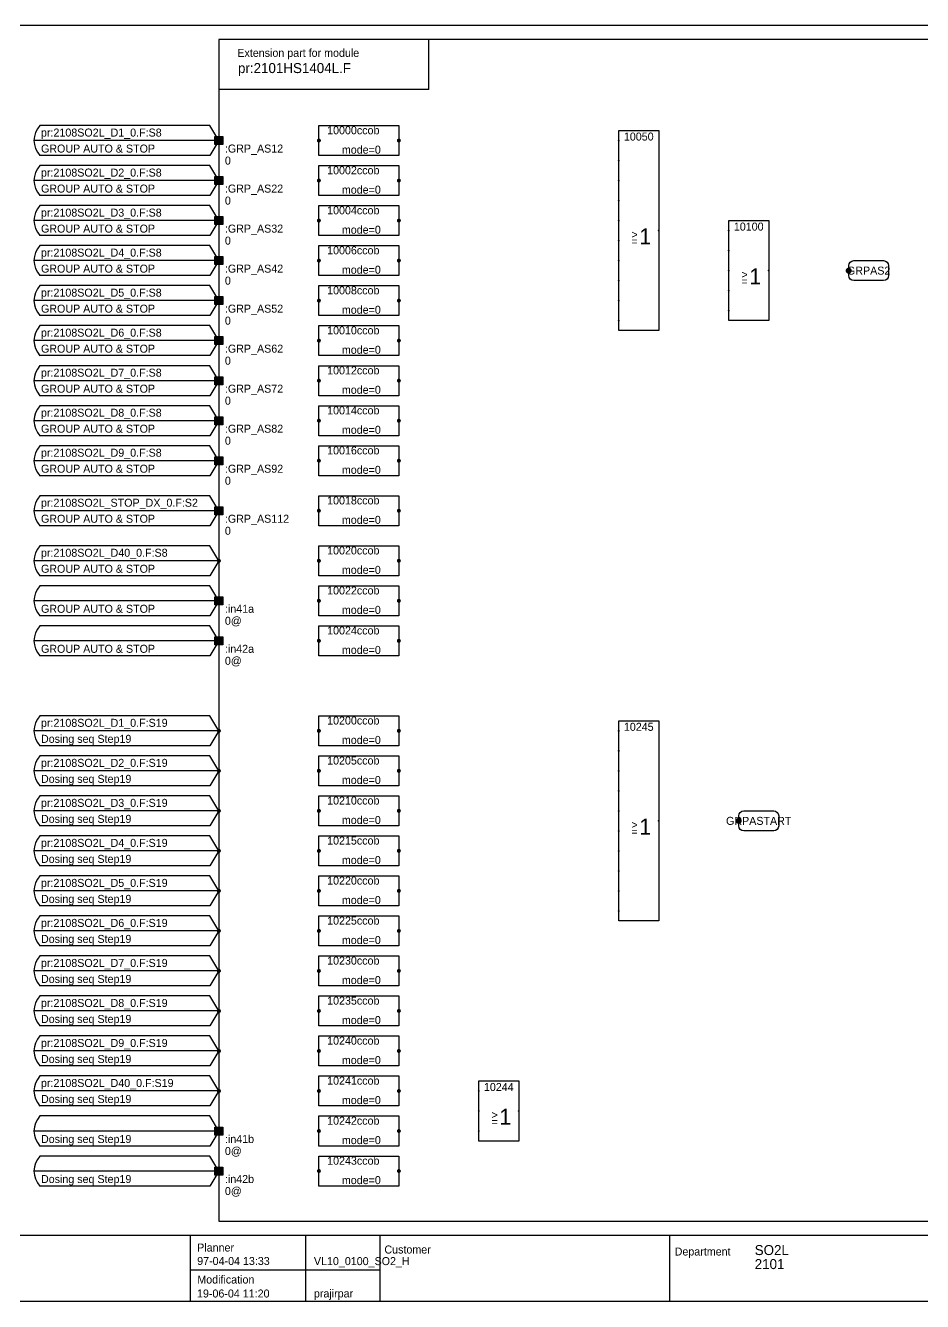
# Model space of a CAD drawing. Extents: x 0 to 2880, y 21 to 2078.
# Drawn here: x 1923 to 2372, y 1440 to 2078 of the extents above; entities that cross this region are included whole.
import ezdxf
from ezdxf.enums import TextEntityAlignment as Align

# ---------------------------------------------------------------- set-up
doc = ezdxf.new("R2010")
doc.units = 0
doc.header["$LTSCALE"] = 15
doc.header["$MEASUREMENT"] = 0
doc.layers.get('0').update_dxf_attribs({"linetype": 'CONTINUOUS'})
doc.layers.add('7', color=7, linetype='CONTINUOUS')
doc.layers.add('FUNCTION', color=7, linetype='CONTINUOUS')
doc.styles.add('MONOTXT', font='MetsoMono.ttf')
doc.styles.get("Standard").update_dxf_attribs({"font": 'MetsoMono.ttf'})
doc.styles.add('TXT', font='MetsoMono.ttf')

# ---------------------------------------------------------------- blocks, each defined once
blk = doc.blocks.new('-ADMINM')
blk.add_line((85.72, 15.56), (180.33, 15.56))
at = {"color": 7}
blk.add_lwpolyline([(0, 0), (960, 0), (960, 637.5), (0, 637.5)], close=True, dxfattribs=at)
for points in [[(0, 33), (640, 33)], [(85.66, 33), (85.66, 0.02)], [(143.34, 33), (143.34, 0.02)], [(180.57, 32.98), (180.57, -0.2)], [(325.3, 32.67), (325.3, 0.14)]]:
    blk.add_lwpolyline(points, dxfattribs=at)
for s, p in [('Planner', (89.12, 24.77)), ('Customer', (182.78, 23.77)), ('Department', (327.97, 22.77)), ('Modification', (89.2, 8.77))]:
    blk.add_text(s, height=4).set_placement(p)
at = {"color": 7, "style": 'MONOTXT'}
for tag, p, height in [('$PROCESSAREA1', (368, 23), 5), ('$CREATED', (89.13, 18.04), 4), ('$CREATOR', (147.52, 17.98), 4), ('$PROCESSAREA2', (368, 16), 5), ('$PROCESSAREA3', (368, 9), 5), ('$NAME', (475.15, 13.45), 4), ('$DESCRIPTION1', (543.15, 13.86), 4), ('$PROCESSAREA4', (368, 2), 5), ('$DESCRIPTION2', (543.24, 4.73), 4), ('$MODIFIED', (89.04, 1.79), 4), ('$MODIFIER', (147.52, 1.82), 4)]:
    blk.add_attdef(tag, p, '', height=height, dxfattribs=at)
at = {"color": 7, "style": 'MONOTXT', "flags": 1}
blk.add_attdef('$STATUS', (605.86, 4.83), '', height=4, dxfattribs=at)
blk = doc.blocks.new('-EADMINM')
for q in [(205, 630.5), (100, 605.5)]:
    blk.add_line((205, 605.5), q)
at = {"color": 7}
blk.add_lwpolyline([(100, 40), (860, 40), (860, 630.5), (100, 630.5)], close=True, dxfattribs=at)
blk.add_text('Extension part for module', height=4).set_placement((109.21, 621.84))
blk.add_attdef('$NAME', (109.54, 613.73), '', height=5)
blk = doc.blocks.new('-LOO10L')
at = {"color": 7, "const_width": 0.5}
for points in [[(-0.25, 0, 1), (0.25, 0, 1)], [(-0.25, -10, 1), (0.25, -10, 1)], [(-0.25, -20, 1), (0.25, -20, 1)], [(-0.25, -30, 1), (0.25, -30, 1)], [(-0.25, -40, 1), (0.25, -40, 1)], [(19.75, -45, 1), (20.25, -45, 1)], [(-0.25, -50, 1), (0.25, -50, 1)], [(-0.25, -60, 1), (0.25, -60, 1)], [(-0.25, -70, 1), (0.25, -70, 1)], [(-0.25, -80, 1), (0.25, -80, 1)], [(-0.25, -90, 1), (0.25, -90, 1)]]:
    blk.add_lwpolyline(points, format="xyb", close=True, dxfattribs=at)
blk.add_lwpolyline([(0, 5), (20, 5), (20, -95), (0, -95), (0, 5)])
at = {"color": 7}
for s, height, p in [('1', 8, (10.28, -51.87)), ('>', 4, (6.32, -48.93)), ('=', 4, (6.32, -52.36))]:
    blk.add_text(s, height=height, dxfattribs=at).set_placement(p)
for tag, p in [('NOTA', (-5.6, -3)), ('NOTB', (-5.6, -13)), ('NOTC', (-5.6, -23)), ('NOTD', (-5.6, -33)), ('NOTE', (-5.6, -43)), ('NOTF', (-5.6, -53)), ('NOTO', (20, -48)), ('NOTG', (-5.6, -63)), ('NOTH', (-5.6, -73)), ('NOTI', (-5.6, -83)), ('NOTJ', (-5.6, -93))]:
    blk.add_attdef(tag, p, '', height=9)
for tag, p, height, flags in [('A<BIN', (-1.91, -1.95), 4, 2), ('B<BIN', (-1.91, -11.95), 4, 2), ('C<BIN', (-1.91, -21.77), 4, 2), ('D<BIN', (-1.91, -31.77), 4, 2), ('E<BIN', (-1.91, -41.77), 4, 2), ('F<BIN', (-1.91, -51.95), 4, 2), ('G<BIN', (-1.91, -61.95), 4, 2), ('H<BIN', (-1.91, -71.77), 4, 2), ('I<BIN', (-1.91, -81.77), 4, 2), ('J<BIN', (-1.91, -91.77), 4, 2), ('$&F-ROW1', (6.29, -93.8), 1, 3)]:
    blk.add_attdef(tag, p, '', height=height, dxfattribs=dict(at, flags=flags))
blk.add_attdef('$ORDER', text='', height=4).set_placement((10, 0), align=Align.CENTER)
at = {"color": 7, "flags": 2}
blk.add_attdef('O>BIN', text='', height=4, dxfattribs=at).set_placement((16.01, -46.95), align=Align.RIGHT)
at = {"flags": 3}
blk.add_attdef('$NAME', (0.75, -46.53), '', height=4, dxfattribs=at)
blk = doc.blocks.new('-EPIBIN')
at = {"color": 7}
for points in [[(0, 0), (-4.5, 7.5), (-89.5, 7.5)], [(0, 0), (-92.5, 0)], [(0, 0), (-4.5, -7.5), (-89.5, -7.5)]]:
    blk.add_lwpolyline(points, dxfattribs=at)
blk.add_lwpolyline([(-2, 2), (2, 2), (2, -2), (-2, -2)], close=True, dxfattribs=at)
blk.add_arc((-81.63, 0), 10.88, 136.4, 223.6, dxfattribs=at)
blk.add_solid([(-1.95, 1.95), (1.95, 1.95), (-1.95, -1.95), (1.95, -1.95)], dxfattribs=at)
at = {"color": 7, "style": 'TXT'}
for tag, p in [('$NAME', (-89, 2)), ('$COMMENT', (-89, -6)), ('$PNAME', (3, -6)), ('$VALUE', (3, -12))]:
    blk.add_attdef(tag, p, '', height=4, dxfattribs=at)
for tag, p, flags in [('$TYPE', (-34, 2), 3), ('$CP', (0, -1.6), 2), ('$TRANSFER', (-53, -6), 3), ('$RATE', (-89, -14), 1)]:
    blk.add_attdef(tag, p, '', height=4, dxfattribs=dict(at, flags=flags))
blk.add_attdef('$COMMENTP', text='', height=4, dxfattribs=at).set_placement((58, -6), align=Align.RIGHT)
blk = doc.blocks.new('CCOB_SMALL')
at = {"color": 7}
blk.add_lwpolyline([(0, 7.5), (40, 7.5), (40, -7.5), (0, -7.5)], close=True, dxfattribs=at)
at = {"color": 7, "const_width": 1}
for points in [[(-0.5, 0, 1), (0.5, 0, 1)], [(39.5, 0, 1), (40.5, 0, 1)]]:
    blk.add_lwpolyline(points, format="xyb", close=True, dxfattribs=at)
at = {"color": 7}
blk.add_text('ccob', height=4, dxfattribs=at).set_placement((19, 3.15))
blk.add_text('mode=', height=4, dxfattribs=at).set_placement((28, -6.55), align=Align.RIGHT)
blk.add_attdef('$ORDER', text='', height=4, dxfattribs=at).set_placement((19, 3.15), align=Align.RIGHT)
for tag, p, flags in [('$NAME', (15, 7.5), 3), ('IN<', (2, -1.5), 2), ('CND<', (0, -15), 1), ('FMASK=', (0, -20), 1)]:
    blk.add_attdef(tag, p, '', height=4, dxfattribs=dict(at, flags=flags))
at = {"color": 7, "flags": 2}
blk.add_attdef('OUT>', text='', height=4, dxfattribs=at).set_placement((38, -1.5), align=Align.RIGHT)
at = {"color": 7}
blk.add_attdef('MODE=', (28, -6.55), '', height=4, dxfattribs=at)
blk = doc.blocks.new('-LABEL_RIGHT')
at = {"const_width": 1.5}
blk.add_lwpolyline([(0, -0.75, 1), (0, 0.75, 1)], format="xyb", close=True, dxfattribs=at)
at = {"color": 7}
blk.add_lwpolyline([(2.5, 5), (17.5, 5, -0.41), (20, 2.5), (20, -2.5, -0.41), (17.5, -5), (2.5, -5, -0.41), (0, -2.5), (0, 2.5, -0.41), (2.5, 5)], format="xyb", dxfattribs=at)
at = {"flags": 2}
blk.add_attdef('$CP', (0, 0), '', height=2.5, dxfattribs=at)
blk.add_attdef('$NAME', text='', height=4).set_placement((10, 0), align=Align.MIDDLE)
at = {"color": 7}
for tag, p in [('$COMMENT1', (22, 0)), ('$COMMENT2', (22, -5))]:
    blk.add_attdef(tag, text='', height=4, dxfattribs=at).set_placement(p, align=Align.MIDDLE_LEFT)
blk = doc.blocks.new('-EXTITBI')
at = {"color": 7}
for points in [[(0, 0), (-4.5, 7.5), (-89.5, 7.5)], [(0, 0), (-92.5, 0)], [(0, 0), (-4.5, -7.5), (-89.5, -7.5)]]:
    blk.add_lwpolyline(points, dxfattribs=at)
at = {"color": 7, "const_width": 1}
blk.add_lwpolyline([(-0.5, 0, 1), (0.5, 0, 1)], format="xyb", close=True, dxfattribs=at)
at = {"color": 7}
blk.add_arc((-81.63, 0), 10.88, 136.4, 223.6, dxfattribs=at)
at = {"color": 7, "style": 'TXT'}
for tag, p in [('$NAME', (-89, 2)), ('$COMMENT', (-89, -6))]:
    blk.add_attdef(tag, p, '', height=4, dxfattribs=at)
for tag, p, flags in [('$VALUE', (-58, 2), 1), ('$TYPE', (-34, 2), 3), ('$CP', (0, -1.6), 2), ('$TRANSFER', (-53, -6), 3), ('$RATE', (-89, -14), 1)]:
    blk.add_attdef(tag, p, '', height=4, dxfattribs=dict(at, flags=flags))
blk = doc.blocks.new('-LOO3L')
at = {"color": 7, "const_width": 0.5}
for points in [[(-0.25, 0, 1), (0.25, 0, 1)], [(-0.25, -10, 1), (0.25, -10, 1)], [(19.75, -10, 1), (20.25, -10, 1)], [(-0.25, -20, 1), (0.25, -20, 1)]]:
    blk.add_lwpolyline(points, format="xyb", close=True, dxfattribs=at)
blk.add_lwpolyline([(0, 5), (20, 5), (20, -25), (0, -25), (0, 5)])
at = {"color": 7}
for s, height, p in [('>', 4, (6.32, -13.93)), ('1', 8, (10.28, -16.87)), ('=', 4, (6.32, -17.36))]:
    blk.add_text(s, height=height, dxfattribs=at).set_placement(p)
for tag, p in [('NOTA', (-5.6, -3)), ('NOTB', (-5.6, -13)), ('NOTO', (20, -13)), ('NOTC', (-5.6, -23))]:
    blk.add_attdef(tag, p, '', height=9)
for tag, p, height, flags in [('A<BIN', (-1.91, -1.95), 4, 2), ('B<BIN', (-1.91, -11.77), 4, 2), ('C<BIN', (-1.91, -21.77), 4, 2), ('$&F-ROW1', (6.29, -23.8), 1, 3)]:
    blk.add_attdef(tag, p, '', height=height, dxfattribs=dict(at, flags=flags))
blk.add_attdef('$ORDER', text='', height=4).set_placement((10, 0), align=Align.CENTER)
at = {"color": 7, "flags": 2}
blk.add_attdef('O>BIN', text='', height=4, dxfattribs=at).set_placement((16.01, -11.95), align=Align.RIGHT)
at = {"flags": 3}
blk.add_attdef('$NAME', (0.75, -11.53), '', height=4, dxfattribs=at)
blk = doc.blocks.new('-LOO5L')
blk.add_lwpolyline([(0, 5), (20, 5), (20, -45), (0, -45), (0, 5)])
at = {"layer": 'FUNCTION', "color": 7, "const_width": 0.5}
for points in [[(-0.25, 0, 1), (0.25, 0, 1)], [(-0.25, -10, 1), (0.25, -10, 1)], [(-0.25, -20, 1), (0.25, -20, 1)], [(19.75, -20, 1), (20.25, -20, 1)], [(-0.25, -30, 1), (0.25, -30, 1)], [(-0.25, -40, 1), (0.25, -40, 1)]]:
    blk.add_lwpolyline(points, format="xyb", close=True, dxfattribs=at)
for tag, p in [('NOTA', (-5.6, -3)), ('NOTB', (-5.6, -13)), ('NOTC', (-5.6, -23)), ('NOTO', (20, -23)), ('NOTD', (-5.6, -33)), ('NOTE', (-5.6, -43))]:
    blk.add_attdef(tag, p, '', height=9)
blk.add_attdef('$ORDER', text='', height=4).set_placement((10, 0), align=Align.CENTER)
at = {"layer": 'FUNCTION', "color": 7}
for s, height, p in [('1', 8, (10.28, -26.87)), ('>', 4, (6.32, -23.93)), ('=', 4, (6.32, -27.36))]:
    blk.add_text(s, height=height, dxfattribs=at).set_placement(p)
for tag, p, height, flags in [('A<BIN', (-1.91, -1.95), 4, 2), ('B<BIN', (-1.91, -11.95), 4, 2), ('C<BIN', (-1.91, -21.77), 4, 2), ('D<BIN', (-1.91, -31.77), 4, 2), ('E<BIN', (-1.91, -41.77), 4, 2), ('$&F-ROW1', (6.29, -43.8), 1, 3)]:
    blk.add_attdef(tag, p, '', height=height, dxfattribs=dict(at, flags=flags))
at = {"layer": 'FUNCTION', "color": 7, "flags": 2}
blk.add_attdef('O>BIN', text='', height=4, dxfattribs=at).set_placement((16.01, -21.95), align=Align.RIGHT)
at = {"layer": 'FUNCTION', "flags": 3}
blk.add_attdef('$NAME', (0.75, -21.53), '', height=4, dxfattribs=at)

msp = doc.modelspace()

# ---------------------------------------------------------------- linework, layer by layer
at = {"layer": '7', "color": 7}
for points in [[(2020, 2020, 0, 0, 0), (2065, 2020, 0, 0, 0), (2065, 2020, 5, 0, 0), (2070, 2020, 0, 0, 0)], [(2110, 2020, 0, 0, 0), (2215, 2020, 0, 0, 0), (2215, 2020, 5, 0, 0), (2220, 2020, 0, 0, 0)], [(2110, 2000, 0, 0, 0), (2170, 2000, 0, 0, 0), (2170, 2010, 0, 0, 0), (2215, 2010, 0, 0, 0), (2215, 2010, 5, 0, 0), (2220, 2010, 0, 0, 0)], [(2020, 2000, 0, 0, 0), (2065, 2000, 0, 0, 0), (2065, 2000, 5, 0, 0), (2070, 2000, 0, 0, 0)], [(2110, 1980, 0, 0, 0), (2175, 1980, 0, 0, 0), (2175, 2000, 0, 0, 0), (2215, 2000, 0, 0, 0), (2215, 2000, 5, 0, 0), (2220, 2000, 0, 0, 0)], [(2110, 1960, 0, 0, 0), (2180, 1960, 0, 0, 0), (2180, 1990, 0, 0, 0), (2215, 1990, 0, 0, 0), (2215, 1990, 5, 0, 0), (2220, 1990, 0, 0, 0)], [(2020, 1980, 0, 0, 0), (2065, 1980, 0, 0, 0), (2065, 1980, 5, 0, 0), (2070, 1980, 0, 0, 0)], [(2110, 1940, 0, 0, 0), (2180, 1940, 0, 0, 0), (2180, 1980, 0, 0, 0), (2215, 1980, 0, 0, 0), (2215, 1980, 5, 0, 0), (2220, 1980, 0, 0, 0)], [(2240, 1975, 0, 0, 0), (2270, 1975, 0, 0, 0), (2270, 1975, 5, 0, 0), (2275, 1975, 0, 0, 0)], [(2110, 1920, 0, 0, 0), (2185, 1920, 0, 0, 0), (2185, 1970, 0, 0, 0), (2215, 1970, 0, 0, 0), (2215, 1970, 5, 0, 0), (2220, 1970, 0, 0, 0)], [(2020, 1960, 0, 0, 0), (2065, 1960, 0, 0, 0), (2065, 1960, 5, 0, 0), (2070, 1960, 0, 0, 0)], [(2105, 1900, 0, 0, 0), (2190, 1900, 0, 0, 0), (2190, 1960, 0, 0, 0), (2215, 1960, 0, 0, 0), (2215, 1960, 5, 0, 0), (2220, 1960, 0, 0, 0)], [(2110, 1810, 0, 0, 0), (2250, 1810, 0, 0, 0), (2250, 1955, 0, 0, 0), (2270, 1955, 0, 0, 0), (2270, 1955, 5, 0, 0), (2275, 1955, 0, 0, 0)], [(2110, 1880, 0, 0, 0), (2195, 1880, 0, 0, 0), (2195, 1950, 0, 0, 0), (2215, 1950, 0, 0, 0), (2215, 1950, 5, 0, 0), (2220, 1950, 0, 0, 0)], [(2295, 1955, 0, 0, 0), (2330, 1955, 0, 0, 0), (2330, 1955, 5, 0, 0), (2335, 1955, 0, 0, 0)], [(2110, 1790, 0, 0, 0), (2255, 1790, 0, 0, 0), (2255, 1945, 0, 0, 0), (2270, 1945, 0, 0, 0), (2270, 1945, 5, 0, 0), (2275, 1945, 0, 0, 0)], [(2020, 1940, 0, 0, 0), (2065, 1940, 0, 0, 0), (2065, 1940, 5, 0, 0), (2070, 1940, 0, 0, 0)], [(2110, 1860, 0, 0, 0), (2200, 1860, 0, 0, 0), (2200, 1940, 0, 0, 0), (2215, 1940, 0, 0, 0), (2215, 1940, 5, 0, 0), (2220, 1940, 0, 0, 0)], [(2110, 1770, 0, 0, 0), (2260, 1770, 0, 0, 0), (2260, 1935, 0, 0, 0), (2270, 1935, 0, 0, 0), (2270, 1935, 5, 0, 0), (2275, 1935, 0, 0, 0)], [(2110, 1835, 0, 0, 0), (2205, 1835, 0, 0, 0), (2205, 1930, 0, 0, 0), (2215, 1930, 0, 0, 0), (2215, 1930, 5, 0, 0), (2220, 1930, 0, 0, 0)], [(2020, 1920, 0, 0, 0), (2065, 1920, 0, 0, 0), (2065, 1920, 5, 0, 0), (2070, 1920, 0, 0, 0)], [(2020, 1900, 0, 0, 0), (2065, 1900, 0, 0, 0), (2065, 1900, 5, 0, 0), (2070, 1900, 0, 0, 0)], [(2020, 1880, 0, 0, 0), (2065, 1880, 0, 0, 0), (2065, 1880, 5, 0, 0), (2070, 1880, 0, 0, 0)], [(2020, 1860, 0, 0, 0), (2065, 1860, 0, 0, 0), (2065, 1860, 5, 0, 0), (2070, 1860, 0, 0, 0)], [(2020, 1835, 0, 0, 0), (2065, 1835, 0, 0, 0), (2065, 1835, 5, 0, 0), (2070, 1835, 0, 0, 0)], [(2020, 1810, 0, 0, 0), (2065, 1810, 0, 0, 0), (2065, 1810, 5, 0, 0), (2070, 1810, 0, 0, 0)], [(2020, 1790, 0, 0, 0), (2065, 1790, 0, 0, 0), (2065, 1790, 5, 0, 0), (2070, 1790, 0, 0, 0)], [(2020, 1770, 0, 0, 0), (2065, 1770, 0, 0, 0), (2065, 1770, 5, 0, 0), (2070, 1770, 0, 0, 0)], [(2020, 1725, 0, 0, 0), (2065, 1725, 0, 0, 0), (2065, 1725, 5, 0, 0), (2070, 1725, 0, 0, 0)], [(2110, 1725, 0, 0, 0), (2215, 1725, 0, 0, 0), (2215, 1725, 5, 0, 0), (2220, 1725, 0, 0, 0)], [(2110, 1625, 0, 0, 0), (2140, 1625, 0, 0, 0), (2140, 1715, 0, 0, 0), (2215, 1715, 0, 0, 0), (2215, 1715, 0, 0, 0), (2215, 1715, 5, 0, 0), (2220, 1715, 0, 0, 0)], [(2020, 1705, 0, 0, 0), (2065, 1705, 0, 0, 0), (2065, 1705, 5, 0, 0), (2070, 1705, 0, 0, 0)], [(2110, 1705, 0, 0, 0), (2215, 1705, 0, 0, 0), (2215, 1705, 5, 0, 0), (2220, 1705, 0, 0, 0)], [(2110, 1605, 0, 0, 0), (2150, 1605, 0, 0, 0), (2150, 1695, 0, 0, 0), (2215, 1695, 0, 0, 0), (2215, 1695, 5, 0, 0), (2220, 1695, 0, 0, 0)], [(2020, 1685, 0, 0, 0), (2065, 1685, 0, 0, 0), (2065, 1685, 5, 0, 0), (2070, 1685, 0, 0, 0)], [(2110, 1685, 0, 0, 0), (2215, 1685, 0, 0, 0), (2215, 1685, 5, 0, 0), (2220, 1685, 0, 0, 0)], [(2110, 1585, 0, 0, 0), (2160, 1585, 0, 0, 0), (2160, 1675, 0, 0, 0), (2215, 1675, 0, 0, 0), (2215, 1675, 5, 0, 0), (2220, 1675, 0, 0, 0)], [(2240, 1680, 0, 0, 0), (2275, 1680, 0, 0, 0), (2275, 1680, 5, 0, 0), (2280, 1680, 0, 0, 0)], [(2020, 1665, 0, 0, 0), (2065, 1665, 0, 0, 0), (2065, 1665, 5, 0, 0), (2070, 1665, 0, 0, 0)], [(2110, 1665, 0, 0, 0), (2215, 1665, 0, 0, 0), (2215, 1665, 5, 0, 0), (2220, 1665, 0, 0, 0)], [(2110, 1565, 0, 0, 0), (2165, 1565, 0, 0, 0), (2170, 1565, 0, 0, 0), (2170, 1655, 0, 0, 0), (2215, 1655, 0, 0, 0), (2215, 1655, 5, 0, 0), (2220, 1655, 0, 0, 0)], [(2020, 1645, 0, 0, 0), (2065, 1645, 0, 0, 0), (2065, 1645, 5, 0, 0), (2070, 1645, 0, 0, 0)], [(2110, 1645, 0, 0, 0), (2215, 1645, 0, 0, 0), (2215, 1645, 5, 0, 0), (2220, 1645, 0, 0, 0)], [(2170, 1535, 0, 0, 0), (2180, 1535, 0, 0, 0), (2180, 1635, 0, 0, 0), (2215, 1635, 0, 0, 0), (2215, 1635, 5, 0, 0), (2220, 1635, 0, 0, 0)], [(2020, 1625, 0, 0, 0), (2065, 1625, 0, 0, 0), (2065, 1625, 5, 0, 0), (2070, 1625, 0, 0, 0)], [(2020, 1605, 0, 0, 0), (2065, 1605, 0, 0, 0), (2065, 1605, 5, 0, 0), (2070, 1605, 0, 0, 0)], [(2020, 1585, 0, 0, 0), (2065, 1585, 0, 0, 0), (2065, 1585, 5, 0, 0), (2070, 1585, 0, 0, 0)], [(2020, 1565, 0, 0, 0), (2065, 1565, 0, 0, 0), (2065, 1565, 5, 0, 0), (2070, 1565, 0, 0, 0)], [(2020, 1545, 0, 0, 0), (2065, 1545, 0, 0, 0), (2065, 1545, 5, 0, 0), (2070, 1545, 0, 0, 0)], [(2110, 1545, 0, 0, 0), (2145, 1545, 0, 0, 0), (2145, 1545, 5, 0, 0), (2150, 1545, 0, 0, 0)], [(2110, 1525, 0, 0, 0), (2125, 1525, 0, 0, 0), (2125, 1535, 0, 0, 0), (2145, 1535, 0, 0, 0), (2145, 1535, 5, 0, 0), (2150, 1535, 0, 0, 0)], [(2020, 1525, 0, 0, 0), (2065, 1525, 0, 0, 0), (2065, 1525, 5, 0, 0), (2070, 1525, 0, 0, 0)], [(2110, 1505, 0, 0, 0), (2140, 1505, 0, 0, 0), (2140, 1525, 0, 0, 0), (2145, 1525, 0, 0, 0), (2145, 1525, 5, 0, 0), (2150, 1525, 0, 0, 0)], [(2020, 1505, 0, 0, 0), (2065, 1505, 0, 0, 0), (2065, 1505, 5, 0, 0), (2070, 1505, 0, 0, 0)]]:
    msp.add_lwpolyline(points, format="xyseb", dxfattribs=at)

# ---------------------------------------------------------------- block references
at = {"color": 7}
ref = msp.add_blockref('-ADMINM', (1920, 1440), dxfattribs=at)
ref.add_attrib('$CREATOR', 'VL10_0100_SO2_H', (2067.52, 1457.98), dxfattribs={"color": 7, "height": 4, "style": 'MONOTXT'})
ref.add_attrib('$CREATED', '97-04-04 13:33', (2009.13, 1458.04), dxfattribs={"color": 7, "height": 4, "style": 'MONOTXT'})
ref.add_attrib('$MODIFIER', 'prajirpar', (2067.52, 1441.82), dxfattribs={"color": 7, "height": 4, "style": 'MONOTXT'})
ref.add_attrib('$MODIFIED', '19-06-04 11:20', (2009.04, 1441.79), dxfattribs={"color": 7, "height": 4, "style": 'MONOTXT'})
ref.add_attrib('$PROCESSAREA1', 'SO2L', (2288, 1463), dxfattribs={"color": 7, "height": 5, "style": 'MONOTXT'})
ref.add_attrib('$PROCESSAREA2', '2101', (2288, 1456), dxfattribs={"color": 7, "height": 5, "style": 'MONOTXT'})
at = {"layer": '7', "color": 7}
ref = msp.add_blockref('-EADMINM', (1920, 1440), dxfattribs=at)
ref.add_attrib('$NAME', 'pr:2101HS1404L.F', (2029.54, 2053.73), dxfattribs={"height": 5})
ref = msp.add_blockref('-EPIBIN', (2020, 2020), dxfattribs=at)
ref.add_attrib('$PNAME', ':GRP_AS12', (2023, 2014), dxfattribs={"color": 7, "height": 4, "style": 'TXT'})
ref.add_attrib('$VALUE', '0', (2023, 2008), dxfattribs={"color": 7, "height": 4, "style": 'TXT'})
ref.add_attrib('$NAME', 'pr:2108SO2L_D1_0.F:S8', (1931, 2022), dxfattribs={"color": 7, "height": 4, "style": 'TXT'})
ref.add_attrib('$COMMENT', 'GROUP AUTO & STOP', (1931, 2014), dxfattribs={"color": 7, "height": 4, "style": 'TXT'})
ref = msp.add_blockref('CCOB_SMALL', (2070, 2020), dxfattribs=at)
ref.add_attrib('$ORDER', '10000', dxfattribs={"color": 7, "height": 4}).set_placement((2089, 2023.15), align=Align.RIGHT)
ref.add_attrib('MODE=', '0', (2098, 2013.45), dxfattribs={"color": 7, "height": 4})
ref = msp.add_blockref('-LOO10L', (2220, 2020), dxfattribs=at)
ref.add_attrib('$ORDER', '10050', dxfattribs={"height": 4}).set_placement((2230, 2020), align=Align.CENTER)
ref = msp.add_blockref('-EPIBIN', (2020, 2000), dxfattribs=at)
ref.add_attrib('$PNAME', ':GRP_AS22', (2023, 1994), dxfattribs={"color": 7, "height": 4, "style": 'TXT'})
ref.add_attrib('$VALUE', '0', (2023, 1988), dxfattribs={"color": 7, "height": 4, "style": 'TXT'})
ref.add_attrib('$NAME', 'pr:2108SO2L_D2_0.F:S8', (1931, 2002), dxfattribs={"color": 7, "height": 4, "style": 'TXT'})
ref.add_attrib('$COMMENT', 'GROUP AUTO & STOP', (1931, 1994), dxfattribs={"color": 7, "height": 4, "style": 'TXT'})
ref = msp.add_blockref('CCOB_SMALL', (2070, 2000), dxfattribs=at)
ref.add_attrib('$ORDER', '10002', dxfattribs={"color": 7, "height": 4}).set_placement((2089, 2003.15), align=Align.RIGHT)
ref.add_attrib('MODE=', '0', (2098, 1993.45), dxfattribs={"color": 7, "height": 4})
ref = msp.add_blockref('-EPIBIN', (2020, 1980), dxfattribs=at)
ref.add_attrib('$PNAME', ':GRP_AS32', (2023, 1974), dxfattribs={"color": 7, "height": 4, "style": 'TXT'})
ref.add_attrib('$VALUE', '0', (2023, 1968), dxfattribs={"color": 7, "height": 4, "style": 'TXT'})
ref.add_attrib('$NAME', 'pr:2108SO2L_D3_0.F:S8', (1931, 1982), dxfattribs={"color": 7, "height": 4, "style": 'TXT'})
ref.add_attrib('$COMMENT', 'GROUP AUTO & STOP', (1931, 1974), dxfattribs={"color": 7, "height": 4, "style": 'TXT'})
ref = msp.add_blockref('CCOB_SMALL', (2070, 1980), dxfattribs=at)
ref.add_attrib('$ORDER', '10004', dxfattribs={"color": 7, "height": 4}).set_placement((2089, 1983.15), align=Align.RIGHT)
ref.add_attrib('MODE=', '0', (2098, 1973.45), dxfattribs={"color": 7, "height": 4})
ref = msp.add_blockref('-LOO5L', (2275, 1975), dxfattribs=at)
ref.add_attrib('$ORDER', '10100', dxfattribs={"height": 4}).set_placement((2285, 1975), align=Align.CENTER)
ref = msp.add_blockref('-EPIBIN', (2020, 1960), dxfattribs=at)
ref.add_attrib('$PNAME', ':GRP_AS42', (2023, 1954), dxfattribs={"color": 7, "height": 4, "style": 'TXT'})
ref.add_attrib('$VALUE', '0', (2023, 1948), dxfattribs={"color": 7, "height": 4, "style": 'TXT'})
ref.add_attrib('$NAME', 'pr:2108SO2L_D4_0.F:S8', (1931, 1962), dxfattribs={"color": 7, "height": 4, "style": 'TXT'})
ref.add_attrib('$COMMENT', 'GROUP AUTO & STOP', (1931, 1954), dxfattribs={"color": 7, "height": 4, "style": 'TXT'})
ref = msp.add_blockref('CCOB_SMALL', (2070, 1960), dxfattribs=at)
ref.add_attrib('$ORDER', '10006', dxfattribs={"color": 7, "height": 4}).set_placement((2089, 1963.15), align=Align.RIGHT)
ref.add_attrib('MODE=', '0', (2098, 1953.45), dxfattribs={"color": 7, "height": 4})
ref = msp.add_blockref('-LABEL_RIGHT', (2335, 1955), dxfattribs=at)
ref.add_attrib('$NAME', 'GRPAS2', dxfattribs={"height": 4}).set_placement((2345, 1955), align=Align.MIDDLE)
ref = msp.add_blockref('-EPIBIN', (2020, 1940), dxfattribs=at)
ref.add_attrib('$PNAME', ':GRP_AS52', (2023, 1934), dxfattribs={"color": 7, "height": 4, "style": 'TXT'})
ref.add_attrib('$VALUE', '0', (2023, 1928), dxfattribs={"color": 7, "height": 4, "style": 'TXT'})
ref.add_attrib('$NAME', 'pr:2108SO2L_D5_0.F:S8', (1931, 1942), dxfattribs={"color": 7, "height": 4, "style": 'TXT'})
ref.add_attrib('$COMMENT', 'GROUP AUTO & STOP', (1931, 1934), dxfattribs={"color": 7, "height": 4, "style": 'TXT'})
ref = msp.add_blockref('CCOB_SMALL', (2070, 1940), dxfattribs=at)
ref.add_attrib('$ORDER', '10008', dxfattribs={"color": 7, "height": 4}).set_placement((2089, 1943.15), align=Align.RIGHT)
ref.add_attrib('MODE=', '0', (2098, 1933.45), dxfattribs={"color": 7, "height": 4})
ref = msp.add_blockref('-EPIBIN', (2020, 1920), dxfattribs=at)
ref.add_attrib('$PNAME', ':GRP_AS62', (2023, 1914), dxfattribs={"color": 7, "height": 4, "style": 'TXT'})
ref.add_attrib('$VALUE', '0', (2023, 1908), dxfattribs={"color": 7, "height": 4, "style": 'TXT'})
ref.add_attrib('$NAME', 'pr:2108SO2L_D6_0.F:S8', (1931, 1922), dxfattribs={"color": 7, "height": 4, "style": 'TXT'})
ref.add_attrib('$COMMENT', 'GROUP AUTO & STOP', (1931, 1914), dxfattribs={"color": 7, "height": 4, "style": 'TXT'})
ref = msp.add_blockref('CCOB_SMALL', (2070, 1920), dxfattribs=at)
ref.add_attrib('$ORDER', '10010', dxfattribs={"color": 7, "height": 4}).set_placement((2089, 1923.15), align=Align.RIGHT)
ref.add_attrib('MODE=', '0', (2098, 1913.45), dxfattribs={"color": 7, "height": 4})
ref = msp.add_blockref('-EPIBIN', (2020, 1900), dxfattribs=at)
ref.add_attrib('$PNAME', ':GRP_AS72', (2023, 1894), dxfattribs={"color": 7, "height": 4, "style": 'TXT'})
ref.add_attrib('$VALUE', '0', (2023, 1888), dxfattribs={"color": 7, "height": 4, "style": 'TXT'})
ref.add_attrib('$NAME', 'pr:2108SO2L_D7_0.F:S8', (1931, 1902), dxfattribs={"color": 7, "height": 4, "style": 'TXT'})
ref.add_attrib('$COMMENT', 'GROUP AUTO & STOP', (1931, 1894), dxfattribs={"color": 7, "height": 4, "style": 'TXT'})
ref = msp.add_blockref('CCOB_SMALL', (2070, 1900), dxfattribs=at)
ref.add_attrib('$ORDER', '10012', dxfattribs={"color": 7, "height": 4}).set_placement((2089, 1903.15), align=Align.RIGHT)
ref.add_attrib('MODE=', '0', (2098, 1893.45), dxfattribs={"color": 7, "height": 4})
ref = msp.add_blockref('-EPIBIN', (2020, 1880), dxfattribs=at)
ref.add_attrib('$PNAME', ':GRP_AS82', (2023, 1874), dxfattribs={"color": 7, "height": 4, "style": 'TXT'})
ref.add_attrib('$VALUE', '0', (2023, 1868), dxfattribs={"color": 7, "height": 4, "style": 'TXT'})
ref.add_attrib('$NAME', 'pr:2108SO2L_D8_0.F:S8', (1931, 1882), dxfattribs={"color": 7, "height": 4, "style": 'TXT'})
ref.add_attrib('$COMMENT', 'GROUP AUTO & STOP', (1931, 1874), dxfattribs={"color": 7, "height": 4, "style": 'TXT'})
ref = msp.add_blockref('CCOB_SMALL', (2070, 1880), dxfattribs=at)
ref.add_attrib('$ORDER', '10014', dxfattribs={"color": 7, "height": 4}).set_placement((2089, 1883.15), align=Align.RIGHT)
ref.add_attrib('MODE=', '0', (2098, 1873.45), dxfattribs={"color": 7, "height": 4})
ref = msp.add_blockref('-EPIBIN', (2020, 1860), dxfattribs=at)
ref.add_attrib('$PNAME', ':GRP_AS92', (2023, 1854), dxfattribs={"color": 7, "height": 4, "style": 'TXT'})
ref.add_attrib('$VALUE', '0', (2023, 1848), dxfattribs={"color": 7, "height": 4, "style": 'TXT'})
ref.add_attrib('$NAME', 'pr:2108SO2L_D9_0.F:S8', (1931, 1862), dxfattribs={"color": 7, "height": 4, "style": 'TXT'})
ref.add_attrib('$COMMENT', 'GROUP AUTO & STOP', (1931, 1854), dxfattribs={"color": 7, "height": 4, "style": 'TXT'})
ref = msp.add_blockref('CCOB_SMALL', (2070, 1860), dxfattribs=at)
ref.add_attrib('$ORDER', '10016', dxfattribs={"color": 7, "height": 4}).set_placement((2089, 1863.15), align=Align.RIGHT)
ref.add_attrib('MODE=', '0', (2098, 1853.45), dxfattribs={"color": 7, "height": 4})
ref = msp.add_blockref('-EPIBIN', (2020, 1835), dxfattribs=at)
ref.add_attrib('$PNAME', ':GRP_AS112', (2023, 1829), dxfattribs={"color": 7, "height": 4, "style": 'TXT'})
ref.add_attrib('$VALUE', '0', (2023, 1823), dxfattribs={"color": 7, "height": 4, "style": 'TXT'})
ref.add_attrib('$NAME', 'pr:2108SO2L_STOP_DX_0.F:S2', (1931, 1837), dxfattribs={"color": 7, "height": 4, "style": 'TXT'})
ref.add_attrib('$COMMENT', 'GROUP AUTO & STOP', (1931, 1829), dxfattribs={"color": 7, "height": 4, "style": 'TXT'})
ref = msp.add_blockref('CCOB_SMALL', (2070, 1835), dxfattribs=at)
ref.add_attrib('$ORDER', '10018', dxfattribs={"color": 7, "height": 4}).set_placement((2089, 1838.15), align=Align.RIGHT)
ref.add_attrib('MODE=', '0', (2098, 1828.45), dxfattribs={"color": 7, "height": 4})
ref = msp.add_blockref('-EXTITBI', (2020, 1810), dxfattribs=at)
ref.add_attrib('$NAME', 'pr:2108SO2L_D40_0.F:S8', (1931, 1812), dxfattribs={"color": 7, "height": 4, "style": 'TXT'})
ref.add_attrib('$COMMENT', 'GROUP AUTO & STOP', (1931, 1804), dxfattribs={"color": 7, "height": 4, "style": 'TXT'})
ref = msp.add_blockref('CCOB_SMALL', (2070, 1810), dxfattribs=at)
ref.add_attrib('$ORDER', '10020', dxfattribs={"color": 7, "height": 4}).set_placement((2089, 1813.15), align=Align.RIGHT)
ref.add_attrib('MODE=', '0', (2098, 1803.45), dxfattribs={"color": 7, "height": 4})
ref = msp.add_blockref('-EPIBIN', (2020, 1790), dxfattribs=at)
ref.add_attrib('$PNAME', ':in41a', (2023, 1784), dxfattribs={"color": 7, "height": 4, "style": 'TXT'})
ref.add_attrib('$VALUE', '0@', (2023, 1778), dxfattribs={"color": 7, "height": 4, "style": 'TXT'})
ref.add_attrib('$COMMENT', 'GROUP AUTO & STOP', (1931, 1784), dxfattribs={"color": 7, "height": 4, "style": 'TXT'})
ref = msp.add_blockref('CCOB_SMALL', (2070, 1790), dxfattribs=at)
ref.add_attrib('$ORDER', '10022', dxfattribs={"color": 7, "height": 4}).set_placement((2089, 1793.15), align=Align.RIGHT)
ref.add_attrib('MODE=', '0', (2098, 1783.45), dxfattribs={"color": 7, "height": 4})
ref = msp.add_blockref('-EPIBIN', (2020, 1770), dxfattribs=at)
ref.add_attrib('$PNAME', ':in42a', (2023, 1764), dxfattribs={"color": 7, "height": 4, "style": 'TXT'})
ref.add_attrib('$VALUE', '0@', (2023, 1758), dxfattribs={"color": 7, "height": 4, "style": 'TXT'})
ref.add_attrib('$COMMENT', 'GROUP AUTO & STOP', (1931, 1764), dxfattribs={"color": 7, "height": 4, "style": 'TXT'})
ref = msp.add_blockref('CCOB_SMALL', (2070, 1770), dxfattribs=at)
ref.add_attrib('$ORDER', '10024', dxfattribs={"color": 7, "height": 4}).set_placement((2089, 1773.15), align=Align.RIGHT)
ref.add_attrib('MODE=', '0', (2098, 1763.45), dxfattribs={"color": 7, "height": 4})
ref = msp.add_blockref('-EXTITBI', (2020, 1725), dxfattribs=at)
ref.add_attrib('$NAME', 'pr:2108SO2L_D1_0.F:S19', (1931, 1727), dxfattribs={"color": 7, "height": 4, "style": 'TXT'})
ref.add_attrib('$COMMENT', 'Dosing seq Step19', (1931, 1719), dxfattribs={"color": 7, "height": 4, "style": 'TXT'})
ref = msp.add_blockref('CCOB_SMALL', (2070, 1725), dxfattribs=at)
ref.add_attrib('$ORDER', '10200', dxfattribs={"color": 7, "height": 4}).set_placement((2089, 1728.15), align=Align.RIGHT)
ref.add_attrib('MODE=', '0', (2098, 1718.45), dxfattribs={"color": 7, "height": 4})
ref = msp.add_blockref('-LOO10L', (2220, 1725), dxfattribs=at)
ref.add_attrib('$ORDER', '10245', dxfattribs={"height": 4}).set_placement((2230, 1725), align=Align.CENTER)
ref = msp.add_blockref('-EXTITBI', (2020, 1705), dxfattribs=at)
ref.add_attrib('$NAME', 'pr:2108SO2L_D2_0.F:S19', (1931, 1707), dxfattribs={"color": 7, "height": 4, "style": 'TXT'})
ref.add_attrib('$COMMENT', 'Dosing seq Step19', (1931, 1699), dxfattribs={"color": 7, "height": 4, "style": 'TXT'})
ref = msp.add_blockref('CCOB_SMALL', (2070, 1705), dxfattribs=at)
ref.add_attrib('$ORDER', '10205', dxfattribs={"color": 7, "height": 4}).set_placement((2089, 1708.15), align=Align.RIGHT)
ref.add_attrib('MODE=', '0', (2098, 1698.45), dxfattribs={"color": 7, "height": 4})
ref = msp.add_blockref('-EXTITBI', (2020, 1685), dxfattribs=at)
ref.add_attrib('$NAME', 'pr:2108SO2L_D3_0.F:S19', (1931, 1687), dxfattribs={"color": 7, "height": 4, "style": 'TXT'})
ref.add_attrib('$COMMENT', 'Dosing seq Step19', (1931, 1679), dxfattribs={"color": 7, "height": 4, "style": 'TXT'})
ref = msp.add_blockref('CCOB_SMALL', (2070, 1685), dxfattribs=at)
ref.add_attrib('$ORDER', '10210', dxfattribs={"color": 7, "height": 4}).set_placement((2089, 1688.15), align=Align.RIGHT)
ref.add_attrib('MODE=', '0', (2098, 1678.45), dxfattribs={"color": 7, "height": 4})
ref = msp.add_blockref('-LABEL_RIGHT', (2280, 1680), dxfattribs=at)
ref.add_attrib('$NAME', 'GRPASTART', dxfattribs={"height": 4}).set_placement((2290, 1680), align=Align.MIDDLE)
ref = msp.add_blockref('-EXTITBI', (2020, 1665), dxfattribs=at)
ref.add_attrib('$NAME', 'pr:2108SO2L_D4_0.F:S19', (1931, 1667), dxfattribs={"color": 7, "height": 4, "style": 'TXT'})
ref.add_attrib('$COMMENT', 'Dosing seq Step19', (1931, 1659), dxfattribs={"color": 7, "height": 4, "style": 'TXT'})
ref = msp.add_blockref('CCOB_SMALL', (2070, 1665), dxfattribs=at)
ref.add_attrib('$ORDER', '10215', dxfattribs={"color": 7, "height": 4}).set_placement((2089, 1668.15), align=Align.RIGHT)
ref.add_attrib('MODE=', '0', (2098, 1658.45), dxfattribs={"color": 7, "height": 4})
ref = msp.add_blockref('-EXTITBI', (2020, 1645), dxfattribs=at)
ref.add_attrib('$NAME', 'pr:2108SO2L_D5_0.F:S19', (1931, 1647), dxfattribs={"color": 7, "height": 4, "style": 'TXT'})
ref.add_attrib('$COMMENT', 'Dosing seq Step19', (1931, 1639), dxfattribs={"color": 7, "height": 4, "style": 'TXT'})
ref = msp.add_blockref('CCOB_SMALL', (2070, 1645), dxfattribs=at)
ref.add_attrib('$ORDER', '10220', dxfattribs={"color": 7, "height": 4}).set_placement((2089, 1648.15), align=Align.RIGHT)
ref.add_attrib('MODE=', '0', (2098, 1638.45), dxfattribs={"color": 7, "height": 4})
ref = msp.add_blockref('-EXTITBI', (2020, 1625), dxfattribs=at)
ref.add_attrib('$NAME', 'pr:2108SO2L_D6_0.F:S19', (1931, 1627), dxfattribs={"color": 7, "height": 4, "style": 'TXT'})
ref.add_attrib('$COMMENT', 'Dosing seq Step19', (1931, 1619), dxfattribs={"color": 7, "height": 4, "style": 'TXT'})
ref = msp.add_blockref('CCOB_SMALL', (2070, 1625), dxfattribs=at)
ref.add_attrib('$ORDER', '10225', dxfattribs={"color": 7, "height": 4}).set_placement((2089, 1628.15), align=Align.RIGHT)
ref.add_attrib('MODE=', '0', (2098, 1618.45), dxfattribs={"color": 7, "height": 4})
ref = msp.add_blockref('-EXTITBI', (2020, 1605), dxfattribs=at)
ref.add_attrib('$NAME', 'pr:2108SO2L_D7_0.F:S19', (1931, 1607), dxfattribs={"color": 7, "height": 4, "style": 'TXT'})
ref.add_attrib('$COMMENT', 'Dosing seq Step19', (1931, 1599), dxfattribs={"color": 7, "height": 4, "style": 'TXT'})
ref = msp.add_blockref('CCOB_SMALL', (2070, 1605), dxfattribs=at)
ref.add_attrib('$ORDER', '10230', dxfattribs={"color": 7, "height": 4}).set_placement((2089, 1608.15), align=Align.RIGHT)
ref.add_attrib('MODE=', '0', (2098, 1598.45), dxfattribs={"color": 7, "height": 4})
ref = msp.add_blockref('-EXTITBI', (2020, 1585), dxfattribs=at)
ref.add_attrib('$NAME', 'pr:2108SO2L_D8_0.F:S19', (1931, 1587), dxfattribs={"color": 7, "height": 4, "style": 'TXT'})
ref.add_attrib('$COMMENT', 'Dosing seq Step19', (1931, 1579), dxfattribs={"color": 7, "height": 4, "style": 'TXT'})
ref = msp.add_blockref('CCOB_SMALL', (2070, 1585), dxfattribs=at)
ref.add_attrib('$ORDER', '10235', dxfattribs={"color": 7, "height": 4}).set_placement((2089, 1588.15), align=Align.RIGHT)
ref.add_attrib('MODE=', '0', (2098, 1578.45), dxfattribs={"color": 7, "height": 4})
ref = msp.add_blockref('-EXTITBI', (2020, 1565), dxfattribs=at)
ref.add_attrib('$NAME', 'pr:2108SO2L_D9_0.F:S19', (1931, 1567), dxfattribs={"color": 7, "height": 4, "style": 'TXT'})
ref.add_attrib('$COMMENT', 'Dosing seq Step19', (1931, 1559), dxfattribs={"color": 7, "height": 4, "style": 'TXT'})
ref = msp.add_blockref('CCOB_SMALL', (2070, 1565), dxfattribs=at)
ref.add_attrib('$ORDER', '10240', dxfattribs={"color": 7, "height": 4}).set_placement((2089, 1568.15), align=Align.RIGHT)
ref.add_attrib('MODE=', '0', (2098, 1558.45), dxfattribs={"color": 7, "height": 4})
ref = msp.add_blockref('-EXTITBI', (2020, 1545), dxfattribs=at)
ref.add_attrib('$NAME', 'pr:2108SO2L_D40_0.F:S19', (1931, 1547), dxfattribs={"color": 7, "height": 4, "style": 'TXT'})
ref.add_attrib('$COMMENT', 'Dosing seq Step19', (1931, 1539), dxfattribs={"color": 7, "height": 4, "style": 'TXT'})
ref = msp.add_blockref('CCOB_SMALL', (2070, 1545), dxfattribs=at)
ref.add_attrib('$ORDER', '10241', dxfattribs={"color": 7, "height": 4}).set_placement((2089, 1548.15), align=Align.RIGHT)
ref.add_attrib('MODE=', '0', (2098, 1538.45), dxfattribs={"color": 7, "height": 4})
ref = msp.add_blockref('-LOO3L', (2150, 1545), dxfattribs=at)
ref.add_attrib('$ORDER', '10244', dxfattribs={"height": 4}).set_placement((2160, 1545), align=Align.CENTER)
ref = msp.add_blockref('-EPIBIN', (2020, 1525), dxfattribs=at)
ref.add_attrib('$PNAME', ':in41b', (2023, 1519), dxfattribs={"color": 7, "height": 4, "style": 'TXT'})
ref.add_attrib('$VALUE', '0@', (2023, 1513), dxfattribs={"color": 7, "height": 4, "style": 'TXT'})
ref.add_attrib('$COMMENT', 'Dosing seq Step19', (1931, 1519), dxfattribs={"color": 7, "height": 4, "style": 'TXT'})
ref = msp.add_blockref('CCOB_SMALL', (2070, 1525), dxfattribs=at)
ref.add_attrib('$ORDER', '10242', dxfattribs={"color": 7, "height": 4}).set_placement((2089, 1528.15), align=Align.RIGHT)
ref.add_attrib('MODE=', '0', (2098, 1518.45), dxfattribs={"color": 7, "height": 4})
ref = msp.add_blockref('-EPIBIN', (2020, 1505), dxfattribs=at)
ref.add_attrib('$PNAME', ':in42b', (2023, 1499), dxfattribs={"color": 7, "height": 4, "style": 'TXT'})
ref.add_attrib('$VALUE', '0@', (2023, 1493), dxfattribs={"color": 7, "height": 4, "style": 'TXT'})
ref.add_attrib('$COMMENT', 'Dosing seq Step19', (1931, 1499), dxfattribs={"color": 7, "height": 4, "style": 'TXT'})
ref = msp.add_blockref('CCOB_SMALL', (2070, 1505), dxfattribs=at)
ref.add_attrib('$ORDER', '10243', dxfattribs={"color": 7, "height": 4}).set_placement((2089, 1508.15), align=Align.RIGHT)
ref.add_attrib('MODE=', '0', (2098, 1498.45), dxfattribs={"color": 7, "height": 4})

doc.saveas('drawing.dxf')
